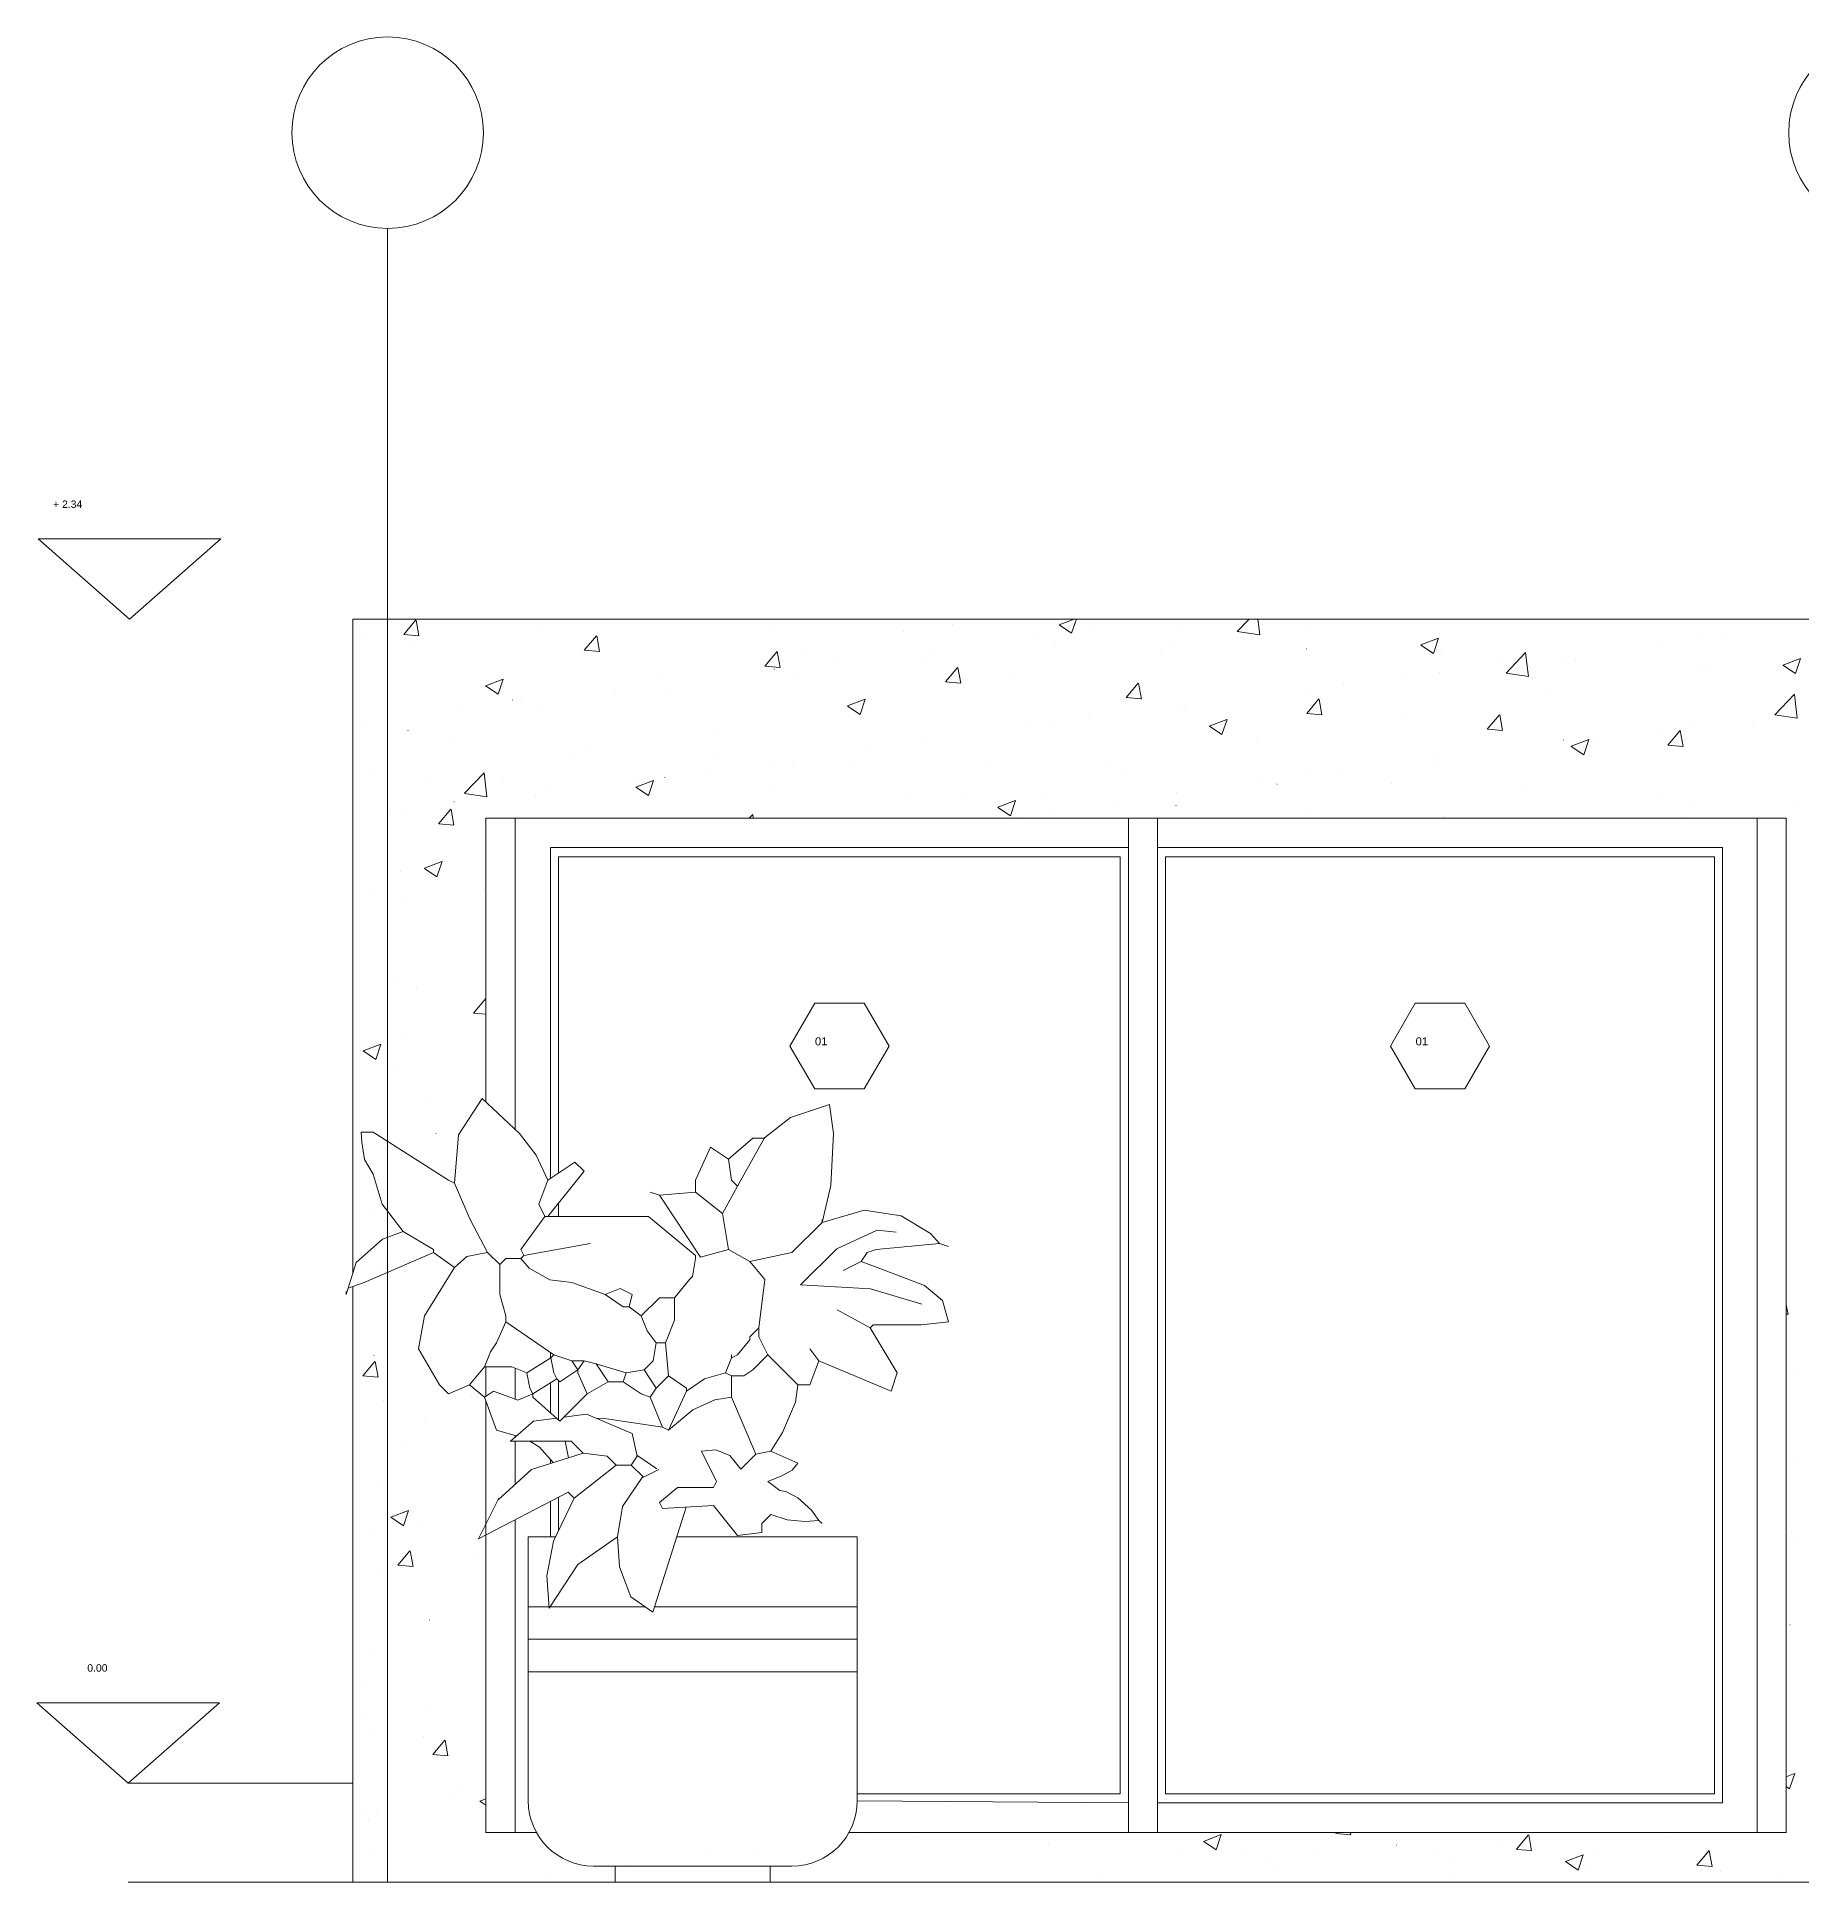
# Model space of a CAD drawing. Header units: centimetres. Extents: x -16179 to 12840, y -10704 to 3856.
# Drawn here: x 6650 to 7005.9, y -10021 to -9648.6 of the extents above; entities that cross this region are included whole.
import ezdxf

# ---------------------------------------------------------------- set-up
doc = ezdxf.new("R2010")
doc.units = ezdxf.units.CM
doc.header["$MEASUREMENT"] = 0
for name, color, linetype, lineweight in [('A-ANNO-SYMB_Num_Penna__3_Num_Penna__3_Num_Penna__3_Num_Penna__3_Num_Penna__3_Num_Penna__3_Num_Penna__3_Num_Penna__3_Num_Penna__3_Num_Penna__3', 3, 'Continuous', 18), ('A-ANNO-TEXT_Num_Penna__3_Num_Penna__3_Num_Penna__3_Num_Penna__3_Num_Penna__3_Num_Penna__3_Num_Penna__3_Num_Penna__3_Num_Penna__3_Num_Penna__3', 3, 'Continuous', 18), ('A-ELEV-MBE1_Num_Penna__7_Num_Penna__7_Num_Penna__7_Num_Penna__7_Num_Penna__7_Num_Penna__7_Num_Penna__7_Num_Penna__7_Num_Penna__7_Num_Penna__7', 7, 'Continuous', 18), ('A-ELEV-PATT_Num_Penna__8_Num_Penna__8_Num_Penna__8_Num_Penna__8_Num_Penna__8_Num_Penna__8_Num_Penna__8_Num_Penna__8_Num_Penna__8_Num_Penna__8', 8, 'Continuous', 18), ('A-SECT-PATT_Num_Penna__8_Num_Penna__8_Num_Penna__8_Num_Penna__8_Num_Penna__8_Num_Penna__8_Num_Penna__8_Num_Penna__8_Num_Penna__8_Num_Penna__8', 8, 'Continuous', 18), ('AA - linee quote_Num_Penna__3_Num_Penna__3_Num_Penna__3_Num_Penna__3_Num_Penna__3_Num_Penna__3_Num_Penna__3_Num_Penna__3_Num_Penna__3_Num_Penna__3', 3, 'Continuous', 18), ('AA - pareti sezionate_Num_Penna__7_Num_Penna__7_Num_Penna__7_Num_Penna__7_Num_Penna__7_Num_Penna__7_Num_Penna__7_Num_Penna__7_Num_Penna__7_Num_Penna__7', 7, 'Continuous', 18), ('AA - serramenti e porte_Num_Penna__4_Num_Penna__4_Num_Penna__4_Num_Penna__4_Num_Penna__4_Num_Penna__4_Num_Penna__4_Num_Penna__4_Num_Penna__4_Num_Penna__4', 4, 'Continuous', 18), ('AA pareti non sezionate_Num_Penna__2_Num_Penna__2_Num_Penna__2_Num_Penna__2_Num_Penna__2_Num_Penna__2_Num_Penna__2_Num_Penna__2_Num_Penna__2_Num_Penna__2', 2, 'Continuous', 18), ('AA- arredo_Num_Penna__8_Num_Penna__8_Num_Penna__8_Num_Penna__8_Num_Penna__8_Num_Penna__8_Num_Penna__8_Num_Penna__8_Num_Penna__8_Num_Penna__8', 8, 'Continuous', 18), ('PROIEZIONI_Num_Penna__145_Num_Penna__145_Num_Penna__145_Num_Penna__145_Num_Penna__145_Num_Penna__145_Num_Penna__145_Num_Penna__145_Num_Penna__145_Num_Penna__145', 145, 'Continuous', 18), ('SIMBOLI FINESTRE_Num_Penna__3_Num_Penna__3_Num_Penna__3_Num_Penna__3_Num_Penna__3_Num_Penna__3_Num_Penna__3_Num_Penna__3_Num_Penna__3_Num_Penna__3', 3, 'Continuous', 18), ('VEGETAZIONE_Num_Penna__94_Num_Penna__94_Num_Penna__94_Num_Penna__94_Num_Penna__94_Num_Penna__94_Num_Penna__94_Num_Penna__94_Num_Penna__94_Num_Penna__94', 94, 'Continuous', 18)]:
    doc.layers.add(name, color=color, linetype=linetype, lineweight=lineweight)
doc.styles.add('GENERATED_STYLE_1', font='Arial.ttf')

msp = doc.modelspace()

# ---------------------------------------------------------------- linework, layer by layer
at = {"layer": 'A-ANNO-SYMB_Num_Penna__3_Num_Penna__3_Num_Penna__3_Num_Penna__3_Num_Penna__3_Num_Penna__3_Num_Penna__3_Num_Penna__3_Num_Penna__3_Num_Penna__3', "color": 3, "linetype": 'Continuous', "lineweight": 18}
for p, q in [((6668.64, -9766.14), (6650.24, -9749.91)), ((6650.24, -9749.91), (6687.04, -9749.91)), ((6687.04, -9749.91), (6668.64, -9766.14)), ((6668.36, -10001.08), (6649.96, -9984.85)), ((6649.96, -9984.85), (6686.76, -9984.85)), ((6686.76, -9984.85), (6668.36, -10001.08)), ((6713.72, -10001.07), (6668.36, -10001.08)), ((6668.36, -10001.08), (6668.36, -10001.08)), ((6713.72, -10001.07), (6713.72, -10001.07))]:
    msp.add_line(p, q, dxfattribs=at)
at = {"layer": 'A-ELEV-MBE1_Num_Penna__7_Num_Penna__7_Num_Penna__7_Num_Penna__7_Num_Penna__7_Num_Penna__7_Num_Penna__7_Num_Penna__7_Num_Penna__7_Num_Penna__7', "color": 7, "linetype": 'Continuous', "lineweight": 18}
for p, q in [((6870.16, -9806.3), (6876.03, -9806.3)), ((6713.72, -9900.82), (6713.72, -10021.02))]:
    msp.add_line(p, q, dxfattribs=at)
at = {"layer": 'A-ELEV-PATT_Num_Penna__8_Num_Penna__8_Num_Penna__8_Num_Penna__8_Num_Penna__8_Num_Penna__8_Num_Penna__8_Num_Penna__8_Num_Penna__8_Num_Penna__8', "color": 8, "linetype": 'Continuous', "lineweight": 18}
for p, q in [((6723.95, -9769.2), (6726.4, -9766.28)), ((6727.04, -9769.48), (6726.45, -9766.29)), ((6751.83, -9767.83), (6751.83, -9767.83)), ((6770.47, -9766.36), (6770.47, -9766.36)), ((6797.59, -9767.5), (6797.59, -9767.5)), ((6824.71, -9768.65), (6824.71, -9768.65)), ((6834.75, -9767.16), (6834.76, -9767.16)), ((6856.17, -9767.25), (6859.2, -9766.08)), ((6856.18, -9767.26), (6858.71, -9768.97)), ((6858.71, -9768.97), (6859.68, -9766.08)), ((6862.83, -9767.75), (6862.83, -9767.75)), ((6881.08, -9767.27), (6881.08, -9767.27)), ((6892.13, -9768.59), (6894.53, -9766.08)), ((6892.14, -9768.6), (6896.66, -9769.3)), ((6896.65, -9769.3), (6896.28, -9766.08)), ((6906.18, -9768.15), (6906.18, -9768.15)), ((6716.03, -9768.8), (6716.04, -9768.8)), ((6723.96, -9769.2), (6727, -9769.47)), ((6725.44, -9771.64), (6725.45, -9771.64)), ((6760.39, -9772.38), (6762.84, -9769.47)), ((6760.4, -9772.39), (6763.43, -9772.65)), ((6763.47, -9772.66), (6762.89, -9769.48)), ((6805.13, -9772.25), (6805.13, -9772.25)), ((6830.75, -9771.97), (6830.75, -9771.97)), ((6851.82, -9769.79), (6851.83, -9769.79)), ((6855.42, -9770.52), (6855.42, -9770.52)), ((6878.94, -9770.94), (6878.95, -9770.94)), ((6906.06, -9772.09), (6906.07, -9772.09)), ((6929.17, -9771.32), (6932.73, -9769.95)), ((6929.19, -9771.33), (6931.71, -9773.03)), ((6931.72, -9773.03), (6932.75, -9769.96)), ((6977.55, -9770.92), (6977.55, -9770.92)), ((6984.97, -9769.74), (6984.98, -9769.74)), ((6990.26, -9769.25), (6990.27, -9769.25)), ((6796.82, -9775.57), (6799.27, -9772.65)), ((6796.83, -9775.58), (6799.87, -9775.84)), ((6799.91, -9775.85), (6799.32, -9772.67)), ((6811.51, -9774.5), (6811.51, -9774.5)), ((6829.34, -9774.1), (6829.34, -9774.1)), ((6833.26, -9778.76), (6835.71, -9775.84)), ((6836.35, -9779.04), (6835.76, -9775.85)), ((6876.55, -9773.23), (6876.56, -9773.23)), ((6933.18, -9773.23), (6933.18, -9773.23)), ((6945.46, -9775.15), (6945.47, -9775.15)), ((6946.35, -9777), (6950.3, -9772.87)), ((6950.87, -9777.71), (6950.3, -9772.88)), ((6958.59, -9773.55), (6958.59, -9773.55)), ((6960.3, -9774.38), (6960.3, -9774.38)), ((6984.83, -9775.76), (6984.83, -9775.76)), ((6987.41, -9775.52), (6987.42, -9775.52)), ((7002.18, -9775.38), (7005.74, -9774.02)), ((7002.19, -9775.4), (7004.72, -9777.1)), ((7004.73, -9777.1), (7005.76, -9774.03)), ((6740.48, -9779.56), (6744.04, -9778.2)), ((6740.49, -9779.58), (6743.02, -9781.28)), ((6743.02, -9781.28), (6744.05, -9778.21)), ((6775.5, -9777.34), (6775.51, -9777.34)), ((6798.79, -9776.18), (6798.8, -9776.18)), ((6802.95, -9777.91), (6802.96, -9777.91)), ((6833.27, -9778.76), (6836.31, -9779.03)), ((6846.92, -9778.32), (6846.93, -9778.32)), ((6869.7, -9781.95), (6872.15, -9779.03)), ((6872.78, -9782.23), (6872.2, -9779.04)), ((6913.51, -9779.35), (6913.51, -9779.35)), ((6926.22, -9777.68), (6926.23, -9777.68)), ((6932.93, -9776.8), (6932.93, -9776.8)), ((6946.36, -9777.01), (6950.87, -9777.71)), ((6745.87, -9782.42), (6745.88, -9782.42)), ((6747.47, -9782.94), (6747.47, -9782.94)), ((6766.71, -9780.4), (6766.71, -9780.4)), ((6777.29, -9781.16), (6777.3, -9781.16)), ((6813.48, -9783.63), (6817.04, -9782.27)), ((6816.03, -9785.35), (6817.06, -9782.28)), ((6817.3, -9783.4), (6817.3, -9783.4)), ((6869.71, -9781.95), (6872.74, -9782.22)), ((6881.42, -9783.58), (6881.43, -9783.58)), ((6906.14, -9785.14), (6908.58, -9782.22)), ((6906.85, -9780.37), (6906.85, -9780.37)), ((6909.22, -9785.42), (6908.63, -9782.23)), ((6955.2, -9780.84), (6955.21, -9780.84)), ((7000.56, -9785.4), (7004.52, -9781.28)), ((7005.08, -9786.12), (7004.52, -9781.29)), ((6734.75, -9784.61), (6734.76, -9784.61)), ((6751.21, -9784.74), (6751.21, -9784.74)), ((6813.5, -9783.65), (6816.02, -9785.35)), ((6862.18, -9786.11), (6862.19, -9786.11)), ((6880.46, -9784.18), (6880.47, -9784.18)), ((6886.49, -9787.7), (6890.05, -9786.33)), ((6889.04, -9789.42), (6890.07, -9786.35)), ((6906.14, -9785.14), (6909.18, -9785.41)), ((6925.58, -9785.93), (6925.58, -9785.93)), ((6942.57, -9788.32), (6945.02, -9785.4)), ((6945.66, -9788.6), (6945.07, -9785.42)), ((6984.35, -9786.65), (6984.36, -9786.65)), ((6996.14, -9786.75), (6996.14, -9786.75)), ((7000.57, -9785.42), (7005.09, -9786.12)), ((6716.25, -9787.51), (6716.25, -9787.51)), ((6724.82, -9788.55), (6724.83, -9788.55)), ((6787.67, -9788.49), (6787.68, -9788.49)), ((6828.72, -9791.01), (6828.72, -9791.01)), ((6849.47, -9787.78), (6849.47, -9787.78)), ((6854.8, -9787.44), (6854.81, -9787.44)), ((6886.5, -9787.71), (6889.03, -9789.42)), ((6895.95, -9791.01), (6895.96, -9791.01)), ((6942.58, -9788.33), (6945.62, -9788.59)), ((6957.97, -9790.46), (6957.98, -9790.46)), ((6959.5, -9791.77), (6963.05, -9790.4)), ((6962.04, -9793.49), (6963.07, -9790.42)), ((6964.18, -9790.96), (6964.19, -9790.96)), ((6976.9, -9789.28), (6976.9, -9789.28)), ((6979.01, -9791.51), (6981.46, -9788.59)), ((6982.09, -9791.79), (6981.51, -9788.61)), ((6733.46, -9791.17), (6733.46, -9791.17)), ((6758.05, -9793.57), (6758.05, -9793.57)), ((6760.58, -9792.32), (6760.58, -9792.32)), ((6787.7, -9793.46), (6787.7, -9793.46)), ((6798.14, -9794.54), (6798.15, -9794.54)), ((6814.81, -9794.61), (6814.82, -9794.61)), ((6817.38, -9792.01), (6817.39, -9792.01)), ((6932.31, -9793.71), (6932.32, -9793.71)), ((6959.51, -9791.78), (6962.04, -9793.49)), ((6979.02, -9791.52), (6982.05, -9791.78)), ((6717.05, -9796.85), (6717.06, -9796.85)), ((6736.22, -9801.26), (6740.18, -9797.13)), ((6740.74, -9801.97), (6740.18, -9797.14)), ((6744.17, -9797.99), (6744.18, -9797.99)), ((6776.67, -9798.07), (6776.68, -9798.07)), ((6785.43, -9796.21), (6785.43, -9796.21)), ((6802.33, -9794.82), (6802.34, -9794.82)), ((6841.93, -9795.75), (6841.94, -9795.75)), ((6866.33, -9796.1), (6866.33, -9796.1)), ((6869.05, -9796.9), (6869.06, -9796.9)), ((6896.17, -9798.04), (6896.17, -9798.04)), ((6906.23, -9797.29), (6906.23, -9797.29)), ((6912.86, -9797.71), (6912.86, -9797.71)), ((6932.1, -9795.18), (6932.1, -9795.18)), ((6728.42, -9798.66), (6728.43, -9798.66)), ((6736.23, -9801.27), (6740.75, -9801.97)), ((6750.59, -9801.65), (6750.6, -9801.65)), ((6753.34, -9800.44), (6753.35, -9800.44)), ((6770.8, -9800.02), (6774.36, -9798.65)), ((6770.81, -9800.03), (6773.34, -9801.73)), ((6771.29, -9799.14), (6771.29, -9799.14)), ((6773.35, -9801.73), (6774.38, -9798.66)), ((6798.41, -9800.29), (6798.41, -9800.29)), ((6879.84, -9801.09), (6879.85, -9801.09)), ((6900.14, -9799.39), (6900.15, -9799.39)), ((6923.29, -9799.19), (6923.29, -9799.19)), ((6950.4, -9800.34), (6950.41, -9800.34)), ((6977.52, -9801.48), (6977.53, -9801.48)), ((6721.39, -9804.65), (6721.39, -9804.65)), ((6724.21, -9805.46), (6724.21, -9805.46)), ((6731, -9807.41), (6733.45, -9804.49)), ((6734.08, -9807.69), (6733.5, -9804.5)), ((6734.1, -9802.97), (6734.11, -9802.97)), ((6793.66, -9806.3), (6794.39, -9805.54)), ((6794.48, -9806.3), (6794.39, -9805.55)), ((6843.81, -9804.08), (6847.36, -9802.72)), ((6843.82, -9804.1), (6846.35, -9805.8)), ((6846.35, -9805.8), (6847.38, -9802.73)), ((6852.64, -9802.58), (6852.65, -9802.58)), ((6854.18, -9804.35), (6854.19, -9804.35)), ((6868.06, -9803.61), (6868.06, -9803.61)), ((6879.76, -9803.72), (6879.77, -9803.72)), ((6906.88, -9804.87), (6906.88, -9804.87)), ((6983.74, -9803.56), (6983.74, -9803.56)), ((7004.64, -9802.63), (7004.65, -9802.63)), ((6731.01, -9807.41), (6734.04, -9807.68)), ((6807.07, -9806.27), (6807.08, -9806.27)), ((6848.82, -9806.15), (6848.82, -9806.15)), ((6934, -9806.01), (6934, -9806.01)), ((6982.73, -9806.07), (6982.74, -9806.07)), ((6723.35, -9816.99), (6723.36, -9816.99)), ((6728.12, -9816.4), (6731.68, -9815.04)), ((6728.13, -9816.41), (6730.66, -9818.12)), ((6730.66, -9818.12), (6731.69, -9815.05)), ((6739.98, -9820.47), (6739.98, -9820.47)), ((6718.2, -9821.52), (6718.2, -9821.52)), ((6720.74, -9823.01), (6720.75, -9823.01)), ((6723.59, -9822.37), (6723.59, -9822.37)), ((6722.97, -9839.28), (6722.98, -9839.28)), ((6726.62, -9840.51), (6726.62, -9840.51)), ((6724.17, -9849.77), (6724.18, -9849.77)), ((6715.76, -9853.24), (6719.31, -9851.87)), ((6715.77, -9853.25), (6718.3, -9854.96)), ((6716.1, -9851.83), (6716.1, -9851.83)), ((6718.3, -9854.96), (6719.33, -9851.89)), ((6722.35, -9856.19), (6722.36, -9856.19)), ((6728.27, -9862.99), (6728.28, -9862.99)), ((6721.74, -9873.1), (6721.74, -9873.1)), ((6721.12, -9890.01), (6721.12, -9890.01)), ((6720.58, -9895.88), (6720.58, -9895.88)), ((7003.24, -9906.43), (7002.88, -9904.48)), ((7002.88, -9906.39), (7003.2, -9906.42)), ((6720.5, -9906.92), (6720.51, -9906.92)), ((6715.71, -9918.85), (6718.16, -9915.94)), ((6715.95, -9916.16), (6715.95, -9916.16)), ((6717.96, -9914.76), (6717.97, -9914.76)), ((6718.79, -9919.13), (6718.21, -9915.95)), ((6715.72, -9918.86), (6718.75, -9919.12)), ((7005.5, -9918.36), (7005.5, -9918.36)), ((6719.88, -9923.84), (6719.89, -9923.84)), ((6728.12, -9927.32), (6728.13, -9927.32)), ((6723.84, -9932.26), (6723.84, -9932.26)), ((7004.88, -9935.27), (7004.88, -9935.27)), ((6719.27, -9940.75), (6719.27, -9940.75)), ((6721.36, -9947.37), (6724.92, -9946)), ((6721.37, -9947.38), (6723.9, -9949.08)), ((6723.9, -9949.08), (6724.93, -9946.01)), ((6717.9, -9950.18), (6717.9, -9950.18)), ((6727.7, -9948.8), (6727.7, -9948.8)), ((7003.94, -9950.21), (7003.95, -9950.21)), ((6722.76, -9957.07), (6725.21, -9954.15)), ((6725.84, -9957.34), (6725.25, -9954.16)), ((7004.26, -9952.18), (7004.27, -9952.18)), ((6718.65, -9957.66), (6718.65, -9957.66)), ((6722.77, -9957.07), (6725.8, -9957.34)), ((6738.41, -9955.63), (6738.41, -9955.63)), ((6729.19, -9968.11), (6729.2, -9968.11)), ((7003.64, -9969.09), (7003.65, -9969.09)), ((6717.59, -9974.63), (6717.6, -9974.63)), ((6718.03, -9974.57), (6718.03, -9974.57)), ((6715.8, -9980.49), (6715.8, -9980.49)), ((6715.83, -9988.14), (6715.83, -9988.14)), ((6728.54, -9986.47), (6728.55, -9986.47)), ((7003.02, -9986), (7003.03, -9986)), ((6717.41, -9991.48), (6717.42, -9991.48)), ((6727.97, -9991.64), (6727.98, -9991.64)), ((6729.81, -9995.28), (6732.25, -9992.36)), ((6729.81, -9995.28), (6732.85, -9995.55)), ((6732.89, -9995.56), (6732.3, -9992.37)), ((7002.88, -9999.77), (7004.58, -9999.11)), ((7003.57, -10002.2), (7004.6, -9999.13)), ((6734.82, -10001.73), (6734.82, -10001.73)), ((7002.88, -10001.73), (7003.56, -10002.2)), ((6715.18, -10006.51), (6715.18, -10006.51)), ((6734.42, -10003.97), (6734.42, -10003.97)), ((6739.32, -10004.66), (6740.55, -10004.19)), ((6739.33, -10004.67), (6740.55, -10005.49)), ((6716.79, -10008.39), (6716.8, -10008.39)), ((6718.41, -10007.41), (6718.42, -10007.41)), ((6826.88, -10011.99), (6826.89, -10011.99)), ((6854, -10013.14), (6854.01, -10013.14)), ((6881.12, -10014.28), (6881.12, -10014.28)), ((6885.34, -10012.79), (6888.89, -10011.43)), ((6885.35, -10012.81), (6887.87, -10014.51)), ((6887.88, -10014.51), (6888.91, -10011.44)), ((6893.4, -10014.3), (6893.41, -10014.3)), ((6911.99, -10011.22), (6912.16, -10011.02)), ((6912, -10011.22), (6915.03, -10011.49)), ((6915.07, -10011.5), (6914.98, -10011.02)), ((6924.28, -10013.55), (6924.29, -10013.55)), ((6944.61, -10012.85), (6944.62, -10012.85)), ((6948.43, -10014.4), (6950.88, -10011.48)), ((6948.44, -10014.41), (6951.47, -10014.67)), ((6951.51, -10014.68), (6950.92, -10011.5)), ((6978.88, -10012.04), (6978.89, -10012.04)), ((6717.75, -10014.51), (6717.75, -10014.51)), ((6898.2, -10017.13), (6898.2, -10017.13)), ((6908.24, -10015.43), (6908.24, -10015.43)), ((6931.89, -10014.53), (6931.9, -10014.53)), ((6935.36, -10016.57), (6935.36, -10016.57)), ((6958.34, -10016.86), (6961.9, -10015.5)), ((6958.35, -10016.88), (6960.88, -10018.58)), ((6960.89, -10018.58), (6961.92, -10015.51)), ((6962.47, -10017.72), (6962.48, -10017.72)), ((6964.83, -10015.29), (6964.83, -10015.29)), ((6984.86, -10017.59), (6987.31, -10014.67)), ((6984.87, -10017.6), (6987.91, -10017.86)), ((6987.95, -10017.87), (6987.36, -10014.69)), ((6753.14, -10019.79), (6753.14, -10019.79)), ((6863.78, -10019.39), (6863.78, -10019.39)), ((6871.81, -10020.94), (6871.82, -10020.94)), ((6899.81, -10018.75), (6899.82, -10018.75)), ((6935.2, -10020.37), (6935.21, -10020.37)), ((6989.59, -10018.87), (6989.6, -10018.87)), ((7001.79, -10019.82), (7001.79, -10019.82))]:
    msp.add_line(p, q, dxfattribs=at)
at = {"layer": 'A-SECT-PATT_Num_Penna__8_Num_Penna__8_Num_Penna__8_Num_Penna__8_Num_Penna__8_Num_Penna__8_Num_Penna__8_Num_Penna__8_Num_Penna__8_Num_Penna__8', "color": 8, "linetype": 'Continuous', "lineweight": 18}
for p, q in [((6713.72, -9766.08), (6713.72, -9898.04)), ((6713.72, -9900.82), (6713.72, -10021.02))]:
    msp.add_line(p, q, dxfattribs=at)
at = {"layer": 'AA - linee quote_Num_Penna__3_Num_Penna__3_Num_Penna__3_Num_Penna__3_Num_Penna__3_Num_Penna__3_Num_Penna__3_Num_Penna__3_Num_Penna__3_Num_Penna__3', "color": 3, "linetype": 'Continuous', "lineweight": 18}
msp.add_line((6720.72, -10021.02), (6720.72, -9687.25), dxfattribs=at)
for centre in [(6720.72, -9667.92), (7022.71, -9667.92)]:
    msp.add_circle(centre, 19.33, dxfattribs=at)
at = {"layer": 'AA - pareti sezionate_Num_Penna__7_Num_Penna__7_Num_Penna__7_Num_Penna__7_Num_Penna__7_Num_Penna__7_Num_Penna__7_Num_Penna__7_Num_Penna__7_Num_Penna__7', "color": 7, "linetype": 'Continuous', "lineweight": 18}
for p, q in [((7936.95, -10021.02), (6668.36, -10021.02)), ((6713.72, -10021.02), (7016.18, -10021.02))]:
    msp.add_line(p, q, dxfattribs=at)
at = {"layer": 'AA - serramenti e porte_Num_Penna__4_Num_Penna__4_Num_Penna__4_Num_Penna__4_Num_Penna__4_Num_Penna__4_Num_Penna__4_Num_Penna__4_Num_Penna__4_Num_Penna__4', "color": 4, "linetype": 'Continuous', "lineweight": 18}
for p, q in [((6825.52, -9801.43), (6825.53, -9801.43)), ((6836.7, -9801.18), (6836.7, -9801.18)), ((6870.16, -9806.3), (6740.55, -9806.3)), ((6740.55, -9806.3), (6740.55, -9863.6)), ((6746.43, -9869.07), (6746.43, -9806.3)), ((6870.16, -10011.02), (6870.16, -9806.3)), ((6876.03, -10011.02), (6876.03, -9806.3)), ((7002.88, -9806.3), (6876.03, -9806.3)), ((6997.01, -10011.02), (6997.01, -9806.3)), ((7002.88, -9806.3), (7002.88, -10011.02)), ((6753.57, -9812.19), (6753.57, -9879)), ((6870.16, -9812.19), (6753.57, -9812.19)), ((6990.05, -9812.19), (6876.03, -9812.19)), ((6990.05, -10004.99), (6990.05, -9812.19)), ((6868.52, -9814.1), (6755.21, -9814.1)), ((6755.21, -9814.1), (6755.21, -9877.91)), ((6868.52, -10003.22), (6868.52, -9814.1)), ((6988.41, -9814.1), (6877.66, -9814.1)), ((6877.66, -10003.22), (6877.66, -9814.1)), ((6988.41, -9814.1), (6988.41, -10003.22)), ((6988.41, -10003.22), (6988.41, -9814.1)), ((6738.05, -9845.62), (6740.5, -9842.7)), ((6740.55, -9842.75), (6740.55, -9842.71)), ((6738.06, -9845.62), (6740.55, -9845.84)), ((6755.21, -9883.94), (6755.21, -9886.65)), ((6740.55, -9917.03), (6740.55, -9922.93)), ((6746.43, -9923.52), (6746.43, -9917.3)), ((6753.57, -9920.27), (6753.57, -9926.29)), ((6755.21, -9919.81), (6755.21, -9927.74)), ((6740.55, -9923.87), (6740.55, -10011.02)), ((6746.43, -9931.17), (6746.43, -9930.9)), ((6746.43, -9940.75), (6746.43, -9931.99)), ((6753.57, -9935.72), (6753.57, -9936.53)), ((6755.21, -9943.31), (6755.21, -9950.05)), ((6753.57, -9944.16), (6753.57, -9951.3)), ((6746.43, -10011.02), (6746.43, -9947.88)), ((6868.52, -10003.22), (6815.46, -10003.22)), ((6988.41, -10003.22), (6877.66, -10003.22)), ((6815.46, -10004.62), (6870.16, -10004.99)), ((6876.03, -10004.99), (6990.05, -10004.99)), ((6740.55, -10011.02), (6750.73, -10011.02)), ((6813.8, -10011.02), (7002.88, -10011.02))]:
    msp.add_line(p, q, dxfattribs=at)
at = {"layer": 'AA pareti non sezionate_Num_Penna__2_Num_Penna__2_Num_Penna__2_Num_Penna__2_Num_Penna__2_Num_Penna__2_Num_Penna__2_Num_Penna__2_Num_Penna__2_Num_Penna__2', "color": 2, "linetype": 'Continuous', "lineweight": 18}
msp.add_line((6713.72, -9766.08), (7929.45, -9766.08), dxfattribs=at)
at = {"layer": 'AA- arredo_Num_Penna__8_Num_Penna__8_Num_Penna__8_Num_Penna__8_Num_Penna__8_Num_Penna__8_Num_Penna__8_Num_Penna__8_Num_Penna__8_Num_Penna__8', "color": 8, "linetype": 'Continuous', "lineweight": 18}
for p, q in [((6735.04, -9870.2), (6739.78, -9862.89)), ((6739.78, -9862.89), (6747.32, -9869.9)), ((6802.02, -9866.69), (6809.84, -9864.06)), ((6809.84, -9864.06), (6810.67, -9869.9)), ((6796.72, -9870.78), (6802.02, -9866.69)), ((6715.5, -9871.66), (6715.36, -9869.63)), ((6715.36, -9869.63), (6717.79, -9869.63)), ((6716.06, -9875.17), (6715.5, -9871.66)), ((6717.79, -9869.63), (6732.99, -9879.35)), ((6730.47, -9869.92), (6730.48, -9869.92)), ((6734.2, -9879.96), (6735.04, -9870.2)), ((6747.32, -9869.9), (6750.67, -9874.29)), ((6782.82, -9879.35), (6785.86, -9872.67)), ((6785.86, -9872.67), (6789.51, -9875.1)), ((6789.51, -9875.1), (6794.37, -9870.84)), ((6791.33, -9880.57), (6796.72, -9870.78)), ((6794.37, -9870.84), (6796.8, -9870.84)), ((6810.67, -9869.9), (6810.12, -9880.43)), ((6717.79, -9878.14), (6716.06, -9875.17)), ((6731.97, -9876.36), (6731.98, -9876.36)), ((6750.67, -9874.29), (6753.04, -9879.35)), ((6753.04, -9879.35), (6758.51, -9875.71)), ((6758.51, -9875.71), (6760.34, -9877.53)), ((6789.51, -9875.1), (6790.12, -9879.35)), ((6719.62, -9884.21), (6717.79, -9878.14)), ((6732.99, -9879.35), (6734.2, -9879.96)), ((6734.2, -9879.96), (6737.27, -9887.15)), ((6751.22, -9884.21), (6753.04, -9879.35)), ((6760.34, -9877.53), (6753.04, -9886.65)), ((6782.82, -9881.78), (6782.82, -9879.35)), ((6790.12, -9879.35), (6791.33, -9880.57)), ((6773.71, -9881.78), (6775.53, -9882.39)), ((6775.53, -9882.39), (6782.82, -9881.78)), ((6783.85, -9894.87), (6775.53, -9882.39)), ((6788.29, -9886.04), (6782.82, -9881.78)), ((6791.33, -9880.57), (6788.29, -9886.04)), ((6810.12, -9880.43), (6808.35, -9887.86)), ((6718.05, -9885.85), (6718.05, -9885.85)), ((6723.87, -9889.68), (6719.62, -9884.21)), ((6737.27, -9887.15), (6740.89, -9893.94)), ((6752.43, -9886.65), (6747.57, -9893.33)), ((6752.43, -9886.65), (6751.22, -9884.21)), ((6753.04, -9886.65), (6752.43, -9886.65)), ((6773.34, -9886.65), (6753.65, -9886.65)), ((6782.82, -9894.55), (6773.34, -9886.65)), ((6788.29, -9886.04), (6789.51, -9893.33)), ((6808.35, -9887.86), (6802.27, -9893.94)), ((6808.35, -9887.86), (6816.86, -9885.43)), ((6808.35, -9887.25), (6808.35, -9887.86)), ((6816.86, -9885.43), (6824.35, -9886.57)), ((6824.35, -9886.57), (6830.21, -9890.08)), ((6714.39, -9895.93), (6719.69, -9891.25)), ((6719.69, -9891.25), (6723.87, -9889.68)), ((6723.87, -9889.68), (6729.95, -9893.33)), ((6811.32, -9893.22), (6819.48, -9889.46)), ((6819.48, -9889.46), (6823.31, -9889.85)), ((6830.21, -9890.08), (6832.05, -9892.12)), ((6729.95, -9893.94), (6715.97, -9900.02)), ((6729.95, -9893.33), (6729.95, -9893.94)), ((6729.95, -9893.94), (6734.2, -9896.98)), ((6731.32, -9894.72), (6731.33, -9894.72)), ((6736.71, -9894.76), (6734.2, -9896.98)), ((6740.89, -9893.94), (6736.71, -9894.76)), ((6743.32, -9896.37), (6740.89, -9893.94)), ((6744.53, -9895.15), (6743.32, -9896.37)), ((6747.57, -9895.15), (6744.53, -9895.15)), ((6747.57, -9893.33), (6748.18, -9894.55)), ((6748.18, -9894.55), (6747.57, -9895.15)), ((6747.57, -9895.15), (6749.27, -9897.1)), ((6748.18, -9894.55), (6761.55, -9892.12)), ((6782.82, -9895.15), (6782.22, -9898.8)), ((6782.82, -9895.15), (6782.82, -9894.55)), ((6789.51, -9893.33), (6783.85, -9894.87)), ((6793.76, -9895.76), (6789.51, -9893.33)), ((6802.27, -9893.94), (6793.76, -9895.76)), ((6804.03, -9900.47), (6811.32, -9893.22)), ((6816.25, -9895.76), (6817.47, -9893.94)), ((6817.47, -9893.94), (6819.29, -9893.33)), ((6819.29, -9893.33), (6832.05, -9892.12)), ((6832.05, -9892.12), (6833.88, -9892.72)), ((6712.32, -9902.45), (6714.39, -9895.93)), ((6718.61, -9896.4), (6718.61, -9896.4)), ((6734.2, -9896.98), (6728.12, -9906.7)), ((6743.32, -9896.37), (6743.32, -9902.45)), ((6749.27, -9897.1), (6753.46, -9899.43)), ((6782.22, -9898.8), (6781.61, -9899.41)), ((6793.76, -9895.76), (6796.8, -9899.41)), ((6812.6, -9897.59), (6816.25, -9895.76)), ((6821.11, -9897.59), (6816.25, -9895.76)), ((6829.01, -9900.62), (6821.11, -9897.59)), ((6715.97, -9900.02), (6712.73, -9901.17)), ((6743.32, -9902.45), (6744.53, -9906.7)), ((6753.46, -9899.43), (6757.9, -9900.02)), ((6757.9, -9900.02), (6764.59, -9902.45)), ((6764.59, -9902.45), (6767.63, -9901.23)), ((6768.24, -9904.88), (6764.59, -9902.45)), ((6767.63, -9901.23), (6770.06, -9902.45)), ((6770.06, -9902.45), (6769.45, -9904.88)), ((6781.61, -9899.41), (6778.57, -9903.06)), ((6796.8, -9899.41), (6795.59, -9909.13)), ((6818.12, -9901.25), (6804.03, -9900.47)), ((6828.51, -9904.36), (6818.12, -9901.25)), ((6832.66, -9903.66), (6829.01, -9900.62)), ((6769.45, -9904.88), (6768.24, -9904.88)), ((6769.45, -9904.88), (6771.88, -9906.7)), ((6771.88, -9906.7), (6775.53, -9903.06)), ((6775.53, -9903.06), (6778.57, -9903.06)), ((6778.57, -9903.06), (6778.58, -9907.62)), ((6818.07, -9909.13), (6811.39, -9905.49)), ((6833.88, -9907.92), (6832.66, -9903.66)), ((6728.12, -9906.7), (6726.91, -9913.39)), ((6742.71, -9912.17), (6744.53, -9907.92)), ((6744.53, -9906.7), (6744.53, -9907.92)), ((6744.53, -9907.92), (6754.26, -9914.6)), ((6771.88, -9906.7), (6773.1, -9909.74)), ((6773.1, -9909.74), (6774.92, -9912.17)), ((6778.58, -9907.62), (6776.75, -9912.17)), ((6795.59, -9909.13), (6793.76, -9910.96)), ((6795.59, -9909.13), (6795.59, -9910.96)), ((6818.07, -9909.13), (6818.68, -9908.52)), ((6823.54, -9918.25), (6818.07, -9909.13)), ((6818.68, -9908.52), (6828.41, -9908.52)), ((6828.41, -9908.52), (6833.88, -9907.92)), ((6726.91, -9913.39), (6731.16, -9920.68)), ((6741.49, -9913.99), (6742.71, -9912.17)), ((6774.92, -9912.17), (6774.31, -9915.82)), ((6774.92, -9912.17), (6776.75, -9912.17)), ((6776.75, -9912.17), (6777.35, -9918.86)), ((6793.76, -9911.56), (6791.33, -9914.6)), ((6793.76, -9910.96), (6793.76, -9911.56)), ((6795.59, -9910.96), (6797.41, -9914.6)), ((6805.92, -9913.39), (6807.74, -9915.82)), ((6737.24, -9920.68), (6740.28, -9917.03)), ((6740.28, -9917.03), (6741.49, -9913.99)), ((6745.75, -9917.03), (6740.28, -9917.03)), ((6748.79, -9918.25), (6745.75, -9917.03)), ((6753.65, -9915.21), (6748.79, -9918.25)), ((6753.57, -9914.13), (6753.57, -9915.26)), ((6754.26, -9914.6), (6753.65, -9915.21)), ((6753.65, -9915.21), (6754.26, -9918.25)), ((6757.9, -9915.82), (6754.26, -9914.6)), ((6755.47, -9920.07), (6759.12, -9917.64)), ((6759.12, -9917.64), (6757.9, -9915.82)), ((6757.9, -9915.82), (6760.34, -9915.82)), ((6759.12, -9917.64), (6760.34, -9915.82)), ((6759.12, -9918.25), (6759.12, -9917.64)), ((6760.34, -9915.82), (6762.77, -9916.43)), ((6768.84, -9918.25), (6762.77, -9916.43)), ((6762.77, -9916.43), (6765.2, -9920.07)), ((6772.49, -9917.64), (6768.84, -9918.25)), ((6774.31, -9915.82), (6772.49, -9917.64)), ((6772.49, -9917.64), (6774.92, -9921.29)), ((6788.9, -9918.25), (6790.12, -9915.21)), ((6791.33, -9914.6), (6790.12, -9915.21)), ((6790.12, -9915.21), (6790.12, -9914.6)), ((6794.37, -9917.64), (6792.55, -9918.86)), ((6797.41, -9914.6), (6794.37, -9917.64)), ((6803.49, -9920.68), (6797.41, -9914.6)), ((6807.74, -9915.82), (6805.92, -9920.68)), ((6807.74, -9915.82), (6822.33, -9921.9)), ((6731.16, -9920.68), (6732.99, -9922.5)), ((6732.99, -9922.5), (6737.24, -9920.68)), ((6740.28, -9923.11), (6737.24, -9920.68)), ((6749.4, -9921.29), (6748.79, -9918.25)), ((6750, -9922.5), (6749.4, -9921.29)), ((6754.87, -9919.46), (6750, -9922.5)), ((6754.26, -9918.25), (6754.87, -9919.46)), ((6754.87, -9919.46), (6755.47, -9920.07)), ((6760.94, -9922.5), (6759.12, -9918.25)), ((6765.2, -9920.07), (6760.94, -9922.5)), ((6765.2, -9920.07), (6768.24, -9920.07)), ((6768.24, -9920.07), (6768.84, -9918.25)), ((6771.88, -9922.5), (6768.24, -9920.07)), ((6774.92, -9921.29), (6773.71, -9923.11)), ((6774.92, -9921.29), (6777.35, -9918.86)), ((6777.35, -9918.86), (6781, -9921.29)), ((6781, -9921.9), (6784.65, -9919.46)), ((6781, -9921.29), (6781, -9921.9)), ((6784.65, -9919.46), (6788.9, -9918.25)), ((6790.12, -9918.86), (6788.9, -9918.25)), ((6792.55, -9918.86), (6790.12, -9918.86)), ((6790.12, -9923.11), (6790.12, -9918.86)), ((6803.03, -9924.17), (6803.49, -9920.68)), ((6805.92, -9920.68), (6803.49, -9920.68)), ((6822.33, -9921.9), (6823.54, -9918.25)), ((6737.59, -9922.85), (6737.6, -9922.85)), ((6742.1, -9921.9), (6740.28, -9923.11)), ((6742.71, -9929.8), (6740.28, -9923.11)), ((6746.96, -9923.72), (6742.1, -9921.9)), ((6750, -9922.5), (6746.96, -9923.72)), ((6750, -9923.11), (6750, -9922.5)), ((6755.47, -9927.97), (6750, -9923.11)), ((6760.94, -9922.5), (6755.47, -9927.97)), ((6773.71, -9923.11), (6771.88, -9922.5)), ((6773.71, -9923.11), (6776.14, -9929.19)), ((6781, -9921.9), (6777.35, -9929.8)), ((6782.26, -9925.69), (6786.73, -9923.7)), ((6786.73, -9923.7), (6790.12, -9923.11)), ((6794.98, -9934.66), (6790.12, -9923.11)), ((6800.35, -9930.25), (6803.03, -9924.17)), ((6750.16, -9927.97), (6745.47, -9931.99)), ((6754.78, -9927.36), (6750.16, -9927.97)), ((6760.84, -9926.57), (6756.28, -9927.17)), ((6770.07, -9930.44), (6760.84, -9926.57)), ((6763.98, -9927.37), (6762.95, -9927.45)), ((6776.14, -9929.19), (6763.98, -9927.37)), ((6777.35, -9929.8), (6782.26, -9925.69)), ((6746.66, -9930.97), (6742.71, -9929.8)), ((6745.45, -9931.99), (6757.72, -9931.99)), ((6751.36, -9933.25), (6749.43, -9931.99)), ((6756.52, -9931.99), (6757.19, -9935.37)), ((6757.72, -9931.99), (6760.15, -9934.42)), ((6771.09, -9935.03), (6770.07, -9930.44)), ((6776.14, -9929.19), (6777.35, -9929.8)), ((6798.02, -9934.05), (6800.35, -9930.25)), ((6760.15, -9934.42), (6749.71, -9937.77)), ((6754.14, -9936.35), (6751.36, -9933.25)), ((6765.02, -9935.03), (6760.15, -9934.42)), ((6766.84, -9936.85), (6765.02, -9935.03)), ((6769.88, -9936.85), (6771.09, -9935.03)), ((6775, -9937.63), (6770.98, -9934.82)), ((6786.95, -9933.76), (6784.04, -9934.05)), ((6784.04, -9934.05), (6787.08, -9940.13)), ((6789.74, -9934.93), (6786.95, -9933.76)), ((6791.94, -9937.7), (6789.74, -9934.93)), ((6794.98, -9934.66), (6791.94, -9937.7)), ((6798.02, -9934.05), (6794.98, -9934.66)), ((6803.49, -9936.48), (6798.02, -9934.05)), ((6749.71, -9937.77), (6743.03, -9943.83)), ((6766.84, -9936.85), (6758.33, -9943.54)), ((6769.88, -9936.85), (6766.84, -9936.85)), ((6772.21, -9939.15), (6768.08, -9945.23)), ((6772.31, -9939.28), (6769.88, -9936.85)), ((6775.4, -9937.74), (6772.31, -9939.28)), ((6797.41, -9940.13), (6800.24, -9939.02)), ((6800.24, -9939.02), (6802.36, -9937.85)), ((6802.36, -9937.85), (6803.49, -9936.48)), ((6739.04, -9951.72), (6757.11, -9942.32)), ((6743.14, -9943.54), (6739.04, -9951.72)), ((6758.33, -9943.54), (6754.16, -9952.23)), ((6757.11, -9942.32), (6758.33, -9943.54)), ((6779.18, -9941.34), (6775.53, -9944.38)), ((6786.47, -9941.34), (6779.18, -9941.34)), ((6787.08, -9940.13), (6786.47, -9941.34)), ((6799.84, -9941.95), (6797.41, -9940.13)), ((6801.02, -9942.18), (6799.84, -9941.95)), ((6803.47, -9943.47), (6801.02, -9942.18)), ((6806.26, -9945.92), (6803.47, -9943.47)), ((6768.08, -9945.23), (6767.08, -9951.3)), ((6774.19, -9966.53), (6780.94, -9945.32)), ((6775.53, -9944.38), (6776.14, -9945.6)), ((6776.14, -9945.6), (6786.47, -9944.99)), ((6786.47, -9944.99), (6791.33, -9951.07)), ((6796.19, -9948.64), (6798.02, -9946.81)), ((6798.02, -9946.81), (6801.35, -9947.91)), ((6807.74, -9948.03), (6806.26, -9945.92)), ((6791.33, -9951.07), (6796.19, -9950.46)), ((6796.19, -9950.46), (6796.19, -9948.64)), ((6801.35, -9947.91), (6804.93, -9948.26)), ((6804.93, -9948.26), (6807.74, -9948.03)), ((6808.35, -9948.64), (6807.74, -9948.03)), ((6754.61, -9951.3), (6749.08, -9951.3)), ((6749.08, -9951.3), (6749.08, -10004.62)), ((6754.16, -9952.23), (6752.83, -9959.23)), ((6759.06, -9956.9), (6767.08, -9951.3)), ((6767.08, -9951.3), (6767.52, -9957.36)), ((6815.46, -9951.3), (6779.04, -9951.3)), ((6815.46, -9951.3), (6814.47, -9951.3)), ((6815.46, -10004.62), (6815.46, -9951.3)), ((6753.27, -9965.76), (6759.06, -9956.9)), ((6767.52, -9957.36), (6769.75, -9963.43)), ((6752.83, -9959.23), (6753.27, -9965.76)), ((6749.08, -9965.44), (6753.25, -9965.44)), ((6753.48, -9965.44), (6772.63, -9965.44)), ((6769.75, -9963.43), (6774.19, -9966.53)), ((6774.54, -9965.44), (6815.46, -9965.44)), ((6749.08, -9972), (6815.46, -9972)), ((6749.08, -9978.56), (6815.46, -9978.56)), ((6817.18, -10011.35), (6817.18, -10011.35)), ((6762.25, -10017.79), (6802.28, -10017.79)), ((6762.25, -10017.79), (6802.28, -10017.79)), ((6765.86, -10018.11), (6765.86, -10018.11)), ((6797.88, -10017.79), (6766.65, -10017.79)), ((6766.65, -10017.79), (6766.65, -10021.02)), ((6768.64, -10017.92), (6768.65, -10017.92)), ((6785.1, -10015.58), (6785.1, -10015.58)), ((6794.3, -10014.66), (6794.31, -10014.66)), ((6797.88, -10021.02), (6797.88, -10017.79))]:
    msp.add_line(p, q, dxfattribs=at)
for centre, start, end in [((6762.25, -10004.62), 180, 270), ((6802.28, -10004.62), 270, 0)]:
    msp.add_arc(centre, 13.17, start, end, dxfattribs=at)
at = {"layer": 'PROIEZIONI_Num_Penna__145_Num_Penna__145_Num_Penna__145_Num_Penna__145_Num_Penna__145_Num_Penna__145_Num_Penna__145_Num_Penna__145_Num_Penna__145_Num_Penna__145', "color": 145, "linetype": 'Continuous', "lineweight": 18}
msp.add_line((6766.65, -10021.02), (6797.88, -10021.02), dxfattribs=at)
at = {"layer": 'SIMBOLI FINESTRE_Num_Penna__3_Num_Penna__3_Num_Penna__3_Num_Penna__3_Num_Penna__3_Num_Penna__3_Num_Penna__3_Num_Penna__3_Num_Penna__3_Num_Penna__3', "color": 3, "linetype": 'Continuous', "lineweight": 18}
for p, q in [((6806.87, -9843.61), (6801.87, -9852.27)), ((6816.87, -9843.61), (6806.87, -9843.61)), ((6821.87, -9852.27), (6816.87, -9843.61)), ((6928.04, -9843.61), (6923.04, -9852.27)), ((6938.04, -9843.61), (6928.04, -9843.61)), ((6943.04, -9852.27), (6938.04, -9843.61)), ((6801.87, -9852.27), (6806.87, -9860.93)), ((6816.87, -9860.93), (6821.87, -9852.27)), ((6923.04, -9852.27), (6928.04, -9860.93)), ((6938.04, -9860.93), (6943.04, -9852.27)), ((6806.87, -9860.93), (6816.87, -9860.93)), ((6928.04, -9860.93), (6938.04, -9860.93))]:
    msp.add_line(p, q, dxfattribs=at)
at = {"layer": 'VEGETAZIONE_Num_Penna__94_Num_Penna__94_Num_Penna__94_Num_Penna__94_Num_Penna__94_Num_Penna__94_Num_Penna__94_Num_Penna__94_Num_Penna__94_Num_Penna__94', "color": 94, "linetype": 'Continuous', "lineweight": 18}
for p, q in [((6753.04, -9886.65), (6753.65, -9886.65)), ((6712.32, -9901.84), (6712.32, -9902.45))]:
    msp.add_line(p, q, dxfattribs=at)

# ---------------------------------------------------------------- texts
at = {"layer": 'A-ANNO-TEXT_Num_Penna__3_Num_Penna__3_Num_Penna__3_Num_Penna__3_Num_Penna__3_Num_Penna__3_Num_Penna__3_Num_Penna__3_Num_Penna__3_Num_Penna__3', "color": 3, "linetype": 'Continuous', "lineweight": 18, "char_height": 1.5, "attachment_point": 7, "style": 'GENERATED_STYLE_1'}
for s, insert in [('\\A1;+ 2.34', (6653.22, -9743.68)), ('\\A1;0.00', (6660.12, -9978.56))]:
    msp.add_mtext(s, dxfattribs=dict(at, insert=insert))
at = {"layer": 'SIMBOLI FINESTRE_Num_Penna__3_Num_Penna__3_Num_Penna__3_Num_Penna__3_Num_Penna__3_Num_Penna__3_Num_Penna__3_Num_Penna__3_Num_Penna__3_Num_Penna__3', "color": 3, "linetype": 'Continuous', "lineweight": 18, "char_height": 1.615, "attachment_point": 7, "rotation": 359.8326, "style": 'GENERATED_STYLE_1'}
for insert in [(6806.93, -9852.15), (6928.11, -9852.15)]:
    msp.add_mtext('\\A1;01', dxfattribs=dict(at, insert=insert))

doc.saveas('drawing.dxf')
